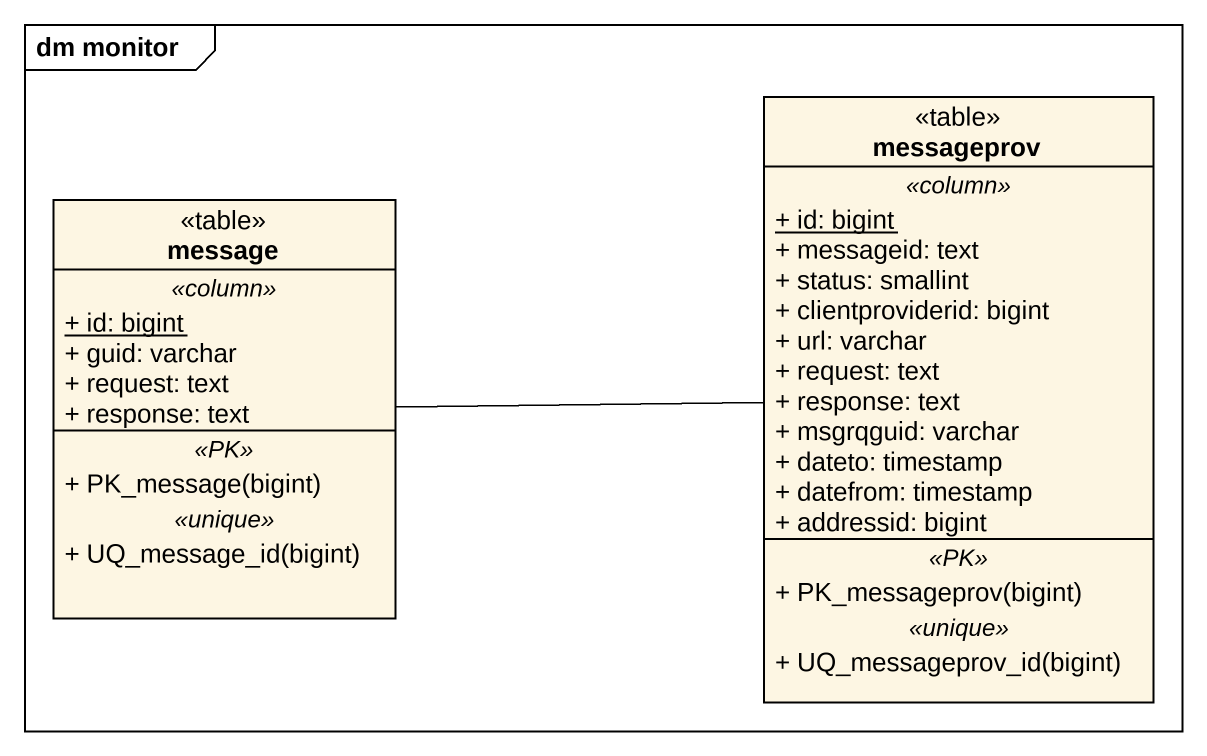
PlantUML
@startuml
mainframe dm monitor
hide circle
hide empty members
skinparam classAttributeIconSize 0
class message <<table>> {
  .. <<column>> ..
  {static} + id: bigint
  + guid: varchar
  + request: text
  + response: text
  .. <<PK>> ..
  + PK_message(bigint)
  .. <<unique>> ..
  + UQ_message_id(bigint)
}
class messageprov <<table>> {
  .. <<column>> ..
  {static} + id: bigint
  + messageid: text
  + status: smallint
  + clientproviderid: bigint
  + url: varchar
  + request: text
  + response: text
  + msgrqguid: varchar
  + dateto: timestamp
  + datefrom: timestamp
  + addressid: bigint
  .. <<PK>> ..
  + PK_messageprov(bigint)
  .. <<unique>> ..
  + UQ_messageprov_id(bigint)
}
message -right- messageprov
@enduml
